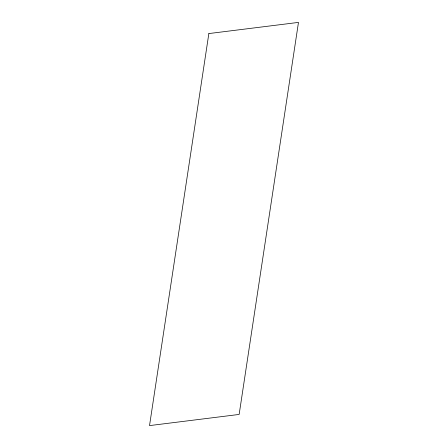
<?xml version="1.0" encoding="UTF-8"?>
<svg xmlns="http://www.w3.org/2000/svg" width="448" height="448" viewBox="0 0 448 448"><rect width="100%" height="100%" fill="white"/><g stroke="black" fill="none" stroke-linecap="round" stroke-linejoin="round"><path stroke-width="0.67" d="M208.852 33.561L149.526 425.6L239.148 414.439L298.474 22.4L208.852 33.561"/></g></svg>
